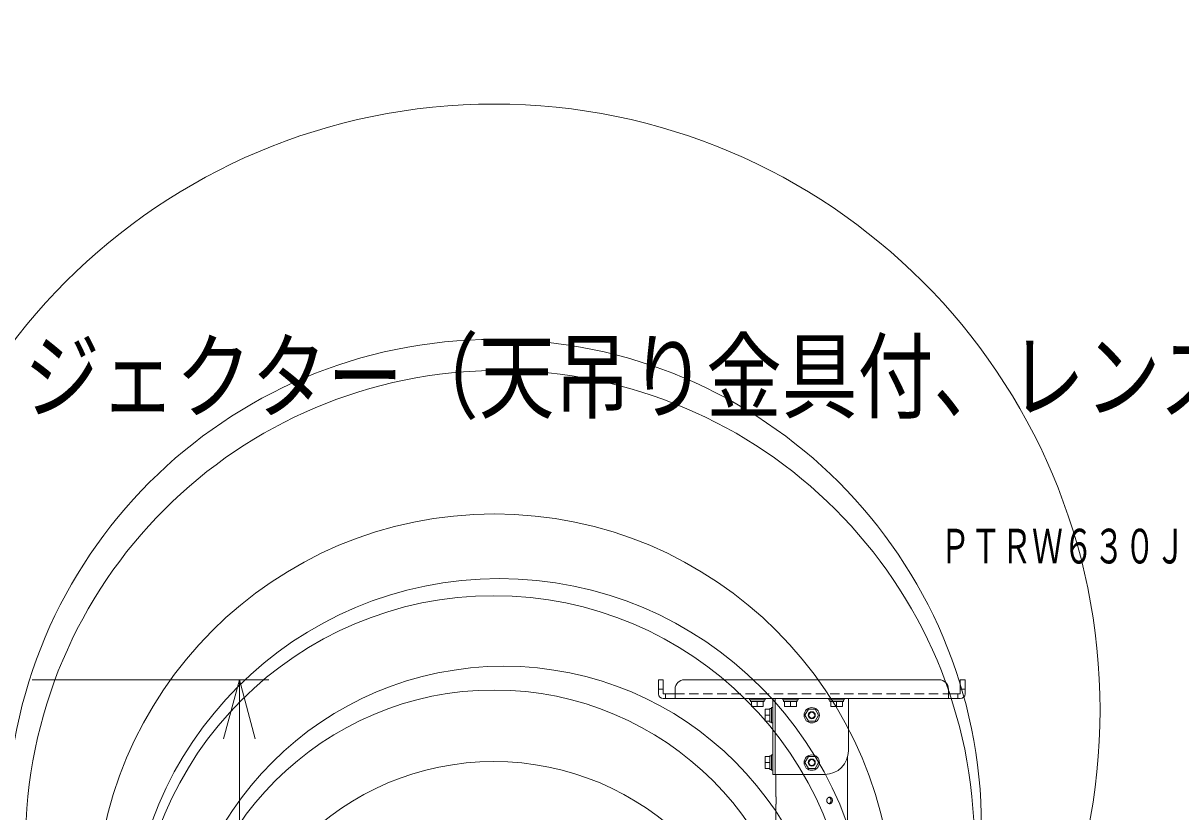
# Model space of a CAD drawing. Units: millimetres, scale not verified. Extents: x -83 to 96, y -148 to 194.
# Drawn here: x -13.14 to 35.77, y 36.46 to 69.77 of the extents above; entities that cross this region are included whole.
import ezdxf
from ezdxf.enums import TextEntityAlignment as Align

# ---------------------------------------------------------------- set-up
doc = ezdxf.new("R2010")
doc.units = ezdxf.units.MM
doc.header["$LTSCALE"] = 0.125
doc.linetypes.add('USER1', pattern=[4.7625, 3.175, -1.5875])
for name, color, linetype, lineweight in [('0-0_0', 7, 'Continuous', 18), ('0-4_SUNPO', 3, 'Continuous', 18), ('0-5_GAIKEI', 1, 'Continuous', 18)]:
    doc.layers.add(name, color=color, linetype=linetype, lineweight=lineweight)
doc.layers.add('0-1_MOJI1', color=7, linetype='Continuous')
doc.layers.add('0-3_TOUROKU', color=7, linetype='Continuous')
doc.styles.add('ＭＳ ゴシック', font='')
doc.styles.get('ＭＳ ゴシック').set_extended_font_data('MS Gothic')

# ---------------------------------------------------------------- blocks, each defined once
blk = doc.blocks.new('_Open30')
at = {"layer": '0-0_0'}
blk.add_line((0, 0), (-1, 0), dxfattribs=at)
blk.add_lwpolyline([(-1, 0.26795), (0, 0), (-1, -0.26795)], dxfattribs=at)
blk = doc.blocks.new('D3')
at = {"layer": '0-4_SUNPO'}
for p, q in [((180.7369, 355.53), (190.7449, 355.53)), ((189.4949, 353.03), (189.4949, 326.6298)), ((182.5825, 324.1298), (190.7449, 324.1298))]:
    blk.add_line(p, q, dxfattribs=at)
at = {"layer": '0-4_SUNPO', "xscale": 2.5, "yscale": 2.5}
for p, rotation in [((189.4949, 355.53), 90), ((189.4949, 324.1298), 270)]:
    blk.add_blockref('_Open30', p, dxfattribs=dict(at, rotation=rotation))
at = {"layer": '0-4_SUNPO', "color": 7, "style": 'ＭＳ ゴシック'}
blk.add_text('548～628', height=1.833, rotation=90, dxfattribs=at).set_placement((188.8699, 334.8299), align=Align.BOTTOM_LEFT)

msp = doc.modelspace()

# ---------------------------------------------------------------- linework, layer by layer
at = {"layer": '0-5_GAIKEI', "color": 7}
for p, q in [((13.7005, 42.0382), (13.9005, 42.0382)), ((13.7005, 42.0382), (13.7005, 41.4392)), ((13.9005, 42.0382), (13.9005, 41.4392)), ((14.4005, 41.2382), (14.4005, 41.6382)), ((25.5505, 42.0382), (14.8005, 42.0382)), ((25.9505, 41.6382), (25.9505, 41.2382)), ((26.4505, 42.0382), (26.4505, 41.4392)), ((26.4505, 42.0382), (26.6505, 42.0382)), ((26.6505, 42.0382), (26.6505, 41.4392)), ((14.4005, 41.4382), (13.9015, 41.4382)), ((26.4495, 41.2382), (13.9015, 41.2382)), ((17.5505, 41.2382), (17.5505, 41.1882)), ((17.5505, 41.1882), (18.2005, 41.1882)), ((17.588, 41.1882), (17.588, 41.1132)), ((17.588, 41.1132), (18.163, 41.1132)), ((17.6255, 41.1132), (17.6255, 40.9132)), ((17.6255, 40.9132), (17.6255, 41.1132)), ((18.1255, 41.1132), (18.1255, 40.9132)), ((18.163, 41.1132), (18.163, 41.1882)), ((18.2005, 41.1882), (18.2005, 41.2382)), ((18.5255, 38.0382), (18.5255, 41.2382)), ((18.6265, 41.2382), (18.6265, 38.0382)), ((18.9505, 41.2382), (18.9505, 41.1882)), ((18.9505, 41.1882), (19.6005, 41.1882)), ((18.988, 41.1882), (18.988, 41.1132)), ((18.988, 41.1132), (19.563, 41.1132)), ((19.0255, 41.1132), (19.0255, 40.9132)), ((19.0255, 40.9132), (19.0255, 41.1132)), ((19.5255, 41.1132), (19.5255, 40.9132)), ((19.563, 41.1132), (19.563, 41.1882)), ((19.6005, 41.1882), (19.6005, 41.2382)), ((20.9005, 41.2382), (20.9005, 41.1882)), ((20.9005, 41.1882), (21.5505, 41.1882)), ((20.938, 41.1882), (20.938, 41.1132)), ((20.938, 41.1132), (21.513, 41.1132)), ((20.9755, 40.9132), (20.9755, 41.1132)), ((20.9755, 41.1132), (20.9755, 40.9132)), ((21.4755, 41.1132), (21.4755, 40.9132)), ((21.513, 41.1132), (21.513, 41.1882)), ((21.5505, 41.1882), (21.5505, 41.2382)), ((21.7255, 39.0382), (21.7255, 41.2382)), ((25.9505, 41.4382), (26.4495, 41.4382)), ((17.6255, 40.9132), (18.1255, 40.9132)), ((18.4005, 40.7882), (18.2005, 40.7882)), ((18.2005, 40.7882), (18.2005, 40.2882)), ((18.4005, 40.7882), (18.2005, 40.7882)), ((18.4755, 40.8257), (18.4005, 40.8257)), ((18.4005, 40.2507), (18.4005, 40.8257)), ((18.5255, 40.8632), (18.4755, 40.8632)), ((18.4755, 40.2132), (18.4755, 40.8632)), ((19.0255, 40.9132), (19.5255, 40.9132)), ((20.9755, 40.9132), (21.4755, 40.9132)), ((18.2005, 40.2882), (18.4005, 40.2882)), ((18.4005, 40.2507), (18.4755, 40.2507)), ((18.4755, 40.2132), (18.5255, 40.2132)), ((18.2005, 38.7882), (18.2005, 38.2882)), ((18.4005, 38.7882), (18.2005, 38.7882)), ((18.4005, 38.7882), (18.2005, 38.7882)), ((18.4755, 38.8257), (18.4005, 38.8257)), ((18.4005, 38.2507), (18.4005, 38.8257)), ((18.5255, 38.8632), (18.4755, 38.8632)), ((18.4755, 38.2132), (18.4755, 38.8632)), ((21.688, 30.4382), (21.688, 38.7668)), ((18.2005, 38.2882), (18.4005, 38.2882)), ((18.4005, 38.2507), (18.4755, 38.2507)), ((18.4755, 38.2132), (18.5255, 38.2132)), ((20.7255, 38.0382), (18.5255, 38.0382)), ((18.663, 38.0382), (18.663, 37.113)), ((18.663, 36.7634), (18.663, 35.113))]:
    msp.add_line(p, q, dxfattribs=at)
at = {"layer": '0-5_GAIKEI'}
for p, q in [((13.9005, 41.6382), (13.7005, 41.6382)), ((26.6505, 41.6382), (26.4505, 41.6382)), ((14.0005, 41.2382), (14.0005, 41.4382)), ((17.8755, 41.1132), (17.8755, 40.9132)), ((19.2755, 41.1132), (19.2755, 40.9132)), ((21.2255, 41.1132), (21.2255, 40.9132)), ((26.3505, 41.4382), (26.3505, 41.2382)), ((18.4005, 40.5382), (18.2005, 40.5382)), ((20.0311, 38.7882), (20.3198, 38.7882)), ((20.3198, 38.7882), (20.4641, 38.5382)), ((18.4005, 38.5382), (18.2005, 38.5382)), ((20.3198, 38.2882), (20.0311, 38.2882)), ((20.4641, 38.5382), (20.3198, 38.2882))]:
    msp.add_line(p, q, dxfattribs=at)
at = {"layer": '0-5_GAIKEI', "color": 8, "linetype": 'USER1'}
msp.add_line((14.4005, 41.4392), (25.9505, 41.4392), dxfattribs=at)
at = {"layer": '0-5_GAIKEI'}
msp.add_lwpolyline([(20.0311, 40.2882), (19.8868, 40.5382), (20.0311, 40.7882), (20.3198, 40.7882), (20.4641, 40.5382), (20.3198, 40.2882)], close=True, dxfattribs=at)
for points in [[(20.0311, 38.2882), (19.8868, 38.5382), (20.0311, 38.7882)], [(18.663, 37.1132), (18.663, 37.1132), (18.663, 37.113), (18.663, 37.1126), (18.6631, 37.1121), (18.6632, 37.1114), (18.6633, 37.1106), (18.6634, 37.1096), (18.6635, 37.1085), (18.6637, 37.1072), (18.6638, 37.1058), (18.664, 37.1042), (18.6642, 37.1025), (18.6644, 37.1007), (18.6646, 37.0987), (18.6648, 37.0966), (18.665, 37.0943), (18.6653, 37.0919), (18.6655, 37.0894), (18.6658, 37.0867), (18.6661, 37.084), (18.6664, 37.0811), (18.6666, 37.078), (18.6669, 37.0749), (18.6672, 37.0716), (18.6675, 37.0682), (18.6678, 37.0647), (18.6681, 37.0611), (18.6684, 37.0574), (18.6687, 37.0536), (18.669, 37.0497), (18.6693, 37.0457), (18.6696, 37.0416), (18.6699, 37.0374), (18.6701, 37.0331), (18.6704, 37.0288), (18.6707, 37.0243), (18.6709, 37.0198), (18.6712, 37.0152), (18.6714, 37.0106)], [(18.6687, 36.8229), (18.6684, 36.8191), (18.6681, 36.8154), (18.6678, 36.8118), (18.6675, 36.8083), (18.6672, 36.8049), (18.6669, 36.8016), (18.6666, 36.7985), (18.6664, 36.7954), (18.6661, 36.7925), (18.6658, 36.7898), (18.6655, 36.7871), (18.6653, 36.7846), (18.665, 36.7822), (18.6648, 36.7799), (18.6646, 36.7778), (18.6644, 36.7758), (18.6642, 36.774), (18.664, 36.7723), (18.6638, 36.7707), (18.6637, 36.7693), (18.6635, 36.768), (18.6634, 36.7669), (18.6633, 36.7659), (18.6632, 36.7651), (18.6631, 36.7644), (18.663, 36.7639), (18.663, 36.7635), (18.663, 36.7633), (18.663, 36.7632)], [(18.6714, 37.0106), (18.6716, 37.0059), (18.6718, 37.0011), (18.672, 36.9963), (18.6722, 36.9914), (18.6723, 36.9865), (18.6725, 36.9815), (18.6726, 36.9765), (18.6728, 36.9715), (18.6729, 36.9664), (18.6729, 36.9613), (18.673, 36.9562), (18.6731, 36.9511), (18.6731, 36.946), (18.6731, 36.9408), (18.6731, 36.9357), (18.6731, 36.9305), (18.6731, 36.9254), (18.673, 36.9203), (18.6729, 36.9152), (18.6729, 36.9101), (18.6728, 36.905), (18.6726, 36.9), (18.6725, 36.895), (18.6724, 36.89), (18.6722, 36.8851), (18.672, 36.8802), (18.6718, 36.8754), (18.6716, 36.8706), (18.6714, 36.8659), (18.6712, 36.8613), (18.6709, 36.8567), (18.6707, 36.8522), (18.6704, 36.8477), (18.6701, 36.8434), (18.6699, 36.8391), (18.6696, 36.8349), (18.6693, 36.8308), (18.669, 36.8268), (18.6687, 36.8229)], [(20.8095, 36.9382), (20.8096, 36.9426), (20.8098, 36.947), (20.8101, 36.9514), (20.8105, 36.9557), (20.8111, 36.9601), (20.8118, 36.9644), (20.8126, 36.9687), (20.8136, 36.973), (20.8146, 36.9772), (20.8158, 36.9814), (20.8171, 36.9855), (20.8186, 36.9896), (20.8201, 36.9937), (20.8218, 36.9976), (20.8235, 37.0016), (20.8254, 37.0054), (20.8274, 37.0092), (20.8295, 37.0129), (20.8317, 37.0166), (20.834, 37.0201), (20.8364, 37.0236), (20.839, 37.027), (20.8415, 37.0303), (20.8442, 37.0335), (20.847, 37.0366), (20.8499, 37.0396), (20.8528, 37.0425), (20.8558, 37.0453), (20.8589, 37.048), (20.8621, 37.0506), (20.8653, 37.0531), (20.8686, 37.0554), (20.8719, 37.0577), (20.8754, 37.0598), (20.8788, 37.0618), (20.8823, 37.0636), (20.8859, 37.0654), (20.8895, 37.067), (20.8931, 37.0685)], [(20.8095, 36.9415), (20.8095, 36.941), (20.8095, 36.9404), (20.8095, 36.9398), (20.8095, 36.9393), (20.8095, 36.9387), (20.8095, 36.9381), (20.8095, 36.9375), (20.8095, 36.937), (20.8095, 36.9364), (20.8095, 36.9358), (20.8095, 36.9353)], [(20.8098, 36.9295), (20.8096, 36.9339), (20.8095, 36.9382)], [(20.9005, 36.8055), (20.8968, 36.8067), (20.8931, 36.808), (20.8895, 36.8095), (20.8859, 36.8111), (20.8823, 36.8129), (20.8788, 36.8147), (20.8754, 36.8167), (20.8719, 36.8188), (20.8686, 36.8211), (20.8653, 36.8234), (20.8621, 36.8259), (20.8589, 36.8285), (20.8558, 36.8312), (20.8528, 36.834), (20.8499, 36.8369), (20.847, 36.8399), (20.8442, 36.843), (20.8415, 36.8462), (20.839, 36.8495), (20.8364, 36.8529), (20.834, 36.8564), (20.8317, 36.8599), (20.8295, 36.8636), (20.8274, 36.8673), (20.8254, 36.8711), (20.8235, 36.8749), (20.8218, 36.8789), (20.8201, 36.8828), (20.8186, 36.8869), (20.8171, 36.891), (20.8158, 36.8951), (20.8146, 36.8993), (20.8136, 36.9035), (20.8126, 36.9078), (20.8118, 36.9121), (20.8111, 36.9164), (20.8105, 36.9207), (20.8101, 36.9251), (20.8098, 36.9295)], [(20.8931, 37.0685), (20.8968, 37.0698), (20.9005, 37.071), (20.9042, 37.0721), (20.908, 37.073), (20.9118, 37.0738), (20.9155, 37.0745), (20.9193, 37.075), (20.9231, 37.0754), (20.9269, 37.0756), (20.9308, 37.0757), (20.9346, 37.0757), (20.9383, 37.0755), (20.9421, 37.0752), (20.9459, 37.0748), (20.9496, 37.0742), (20.9533, 37.0734), (20.957, 37.0726), (20.9607, 37.0716), (20.9643, 37.0704), (20.9679, 37.0692), (20.9714, 37.0677), (20.9749, 37.0662), (20.9783, 37.0645), (20.9817, 37.0627), (20.985, 37.0608), (20.9883, 37.0588), (20.9915, 37.0566), (20.9947, 37.0543), (20.9978, 37.0519), (21.0008, 37.0494), (21.0037, 37.0467), (21.0066, 37.044), (21.0093, 37.0411), (21.012, 37.0382), (21.0147, 37.0351), (21.0172, 37.0319), (21.0196, 37.0287), (21.022, 37.0253), (21.0242, 37.0219)], [(21.0285, 36.8617), (21.0264, 36.8581), (21.0243, 36.8546), (21.022, 36.8512), (21.0197, 36.8478), (21.0172, 36.8446), (21.0147, 36.8414), (21.0121, 36.8383), (21.0094, 36.8354), (21.0066, 36.8325), (21.0037, 36.8298), (21.0008, 36.8271), (20.9978, 36.8246), (20.9947, 36.8222), (20.9916, 36.8199), (20.9883, 36.8177), (20.9851, 36.8157), (20.9817, 36.8138), (20.9783, 36.812), (20.9749, 36.8103), (20.9714, 36.8088), (20.9679, 36.8073), (20.9643, 36.8061), (20.9607, 36.8049), (20.957, 36.8039), (20.9533, 36.8031), (20.9496, 36.8023), (20.9459, 36.8017), (20.9421, 36.8013), (20.9384, 36.801), (20.9346, 36.8008), (20.9308, 36.8008), (20.927, 36.8009), (20.9232, 36.8011), (20.9194, 36.8015), (20.9156, 36.802), (20.9118, 36.8027), (20.908, 36.8035), (20.9042, 36.8044), (20.9005, 36.8055)], [(20.9029, 36.8049), (20.9061, 36.8058), (20.9092, 36.8069), (20.9123, 36.8081), (20.9154, 36.8094), (20.9184, 36.8108), (20.9214, 36.8123), (20.9244, 36.8139), (20.9273, 36.8156), (20.9302, 36.8173), (20.933, 36.8192), (20.9357, 36.8212), (20.9385, 36.8232), (20.9411, 36.8254), (20.9437, 36.8276), (20.9463, 36.8299), (20.9488, 36.8323), (20.9512, 36.8348), (20.9536, 36.8374), (20.9559, 36.84), (20.9581, 36.8428), (20.9603, 36.8456), (20.9624, 36.8484), (20.9645, 36.8514), (20.9664, 36.8544), (20.9683, 36.8574), (20.9702, 36.8606), (20.9719, 36.8638), (20.9736, 36.867), (20.9752, 36.8703), (20.9767, 36.8737), (20.9781, 36.8771), (20.9795, 36.8805), (20.9808, 36.884), (20.982, 36.8876), (20.9831, 36.8912), (20.9841, 36.8948), (20.9851, 36.8985), (20.986, 36.9022), (20.9867, 36.9059)], [(20.9513, 37.0416), (20.9488, 37.0441), (20.9463, 37.0465), (20.9438, 37.0488), (20.9412, 37.051), (20.9385, 37.0532), (20.9358, 37.0553), (20.933, 37.0572), (20.9302, 37.0591), (20.9274, 37.0609), (20.9245, 37.0626), (20.9215, 37.0642), (20.9185, 37.0657), (20.9155, 37.0671), (20.9124, 37.0684), (20.9093, 37.0695), (20.9062, 37.0706), (20.903, 37.0716)], [(20.9867, 36.9059), (20.9874, 36.9096), (20.9881, 36.9134), (20.9886, 36.9172), (20.989, 36.921), (20.9894, 36.9248), (20.9896, 36.9286), (20.9898, 36.9324), (20.9899, 36.9363), (20.9899, 36.9401), (20.9898, 36.9439), (20.9896, 36.9478), (20.9894, 36.9516), (20.989, 36.9554), (20.9886, 36.9592), (20.9881, 36.963), (20.9875, 36.9668), (20.9868, 36.9705), (20.986, 36.9742), (20.9851, 36.9779), (20.9842, 36.9816), (20.9831, 36.9852), (20.982, 36.9888), (20.9808, 36.9923), (20.9796, 36.9958), (20.9782, 36.9993), (20.9768, 37.0027), (20.9752, 37.0061), (20.9736, 37.0094), (20.972, 37.0126), (20.9702, 37.0158), (20.9684, 37.019), (20.9665, 37.022), (20.9645, 37.025), (20.9625, 37.028), (20.9604, 37.0309), (20.9582, 37.0336), (20.9559, 37.0364), (20.9536, 37.039), (20.9513, 37.0416)], [(21.0242, 37.0219), (21.0264, 37.0184), (21.0285, 37.0148), (21.0305, 37.0111), (21.0323, 37.0073), (21.0341, 37.0035), (21.0358, 36.9996), (21.0373, 36.9957), (21.0388, 36.9917), (21.0401, 36.9876), (21.0414, 36.9835), (21.0425, 36.9793), (21.0435, 36.9751), (21.0444, 36.9709), (21.0452, 36.9666), (21.0459, 36.9623), (21.0465, 36.9579), (21.047, 36.9536), (21.0473, 36.9492), (21.0475, 36.9448), (21.0476, 36.9405), (21.0476, 36.9361), (21.0475, 36.9317), (21.0473, 36.9273), (21.047, 36.9229), (21.0465, 36.9186), (21.0459, 36.9143), (21.0452, 36.9099), (21.0444, 36.9057), (21.0435, 36.9014), (21.0425, 36.8972), (21.0414, 36.893), (21.0401, 36.8889), (21.0388, 36.8849), (21.0373, 36.8808), (21.0358, 36.8769), (21.0341, 36.873), (21.0323, 36.8692), (21.0305, 36.8654), (21.0285, 36.8617)]]:
    msp.add_lwpolyline(points, dxfattribs=at)
for centre, radius in [((6.7953, 104.5283), 89.5875), ((6.7296, 73.7579), 58.7413), ((6.7395, 53.7412), 38.6487), ((6.7648, 40.7593), 25.5906), ((6.76, 35.8271), 20.5824), ((7.0002, 35.0594), 20.0418), ((6.767, 32.1802), 16.8593), ((6.9726, 30.7027), 15.609), ((6.75, 30.4914), 15.0949), ((7.1714, 28.7748), 13.833), ((6.7586, 28.5374), 13.0646), ((20.1755, 40.5382), 0.325), ((20.1755, 40.5382), 0.15), ((20.1755, 40.5382), 0.125), ((20.1755, 38.5382), 0.325), ((20.1755, 38.5382), 0.15), ((20.1755, 38.5382), 0.125), ((6.7491, 27.0651), 11.5167)]:
    msp.add_circle(centre, radius, dxfattribs=at)
at = {"layer": '0-5_GAIKEI', "color": 7}
for centre, radius, start, end in [((14.8005, 41.6382), 0.4, 90, 180), ((25.5505, 41.6382), 0.4, 0, 90), ((13.9015, 41.4392), 0.201, 180, 270), ((13.9015, 41.4392), 0.001, 180, 270), ((26.4495, 41.4392), 0.001, 270, 0), ((26.4495, 41.4392), 0.201, 270, 0), ((20.7255, 39.0382), 1, 270, 0)]:
    msp.add_arc(centre, radius, start, end, dxfattribs=at)

# ---------------------------------------------------------------- block references
at = {"layer": '0-4_SUNPO'}
msp.add_blockref('D3', (-193.4976, -313.4917), dxfattribs=at)

# ---------------------------------------------------------------- texts
at = {"layer": '0-1_MOJI1', "style": 'ＭＳ ゴシック', "width": 0.8}
msp.add_text('ＤＬＰ方式プロジェクター（天吊り金具付、レンズ別売）', height=2.933, dxfattribs=at).set_placement((-35.4976, 52.5083), align=Align.BOTTOM_LEFT)
at = {"layer": '0-3_TOUROKU', "style": 'ＭＳ ゴシック', "width": 0.65}
msp.add_text('ＰＴＲＷ６３０ＪＬＷ＿ＪＬＢ＋ＥＴＰＫＤ１３０Ｂ', height=1.466, dxfattribs=at).set_placement((25.5823, 46.5083), align=Align.BOTTOM_LEFT)

doc.saveas('drawing.dxf')
